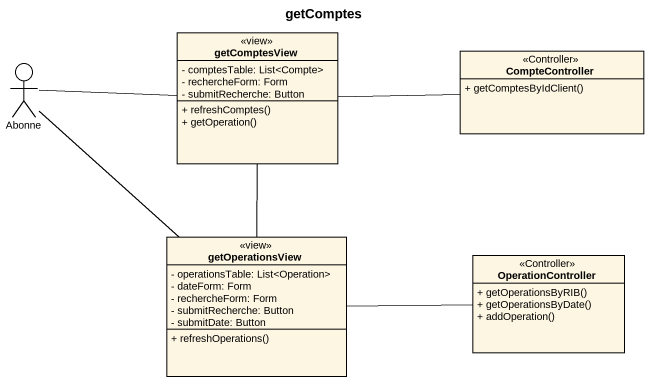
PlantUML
@startuml
title getComptes
allowmixing
hide circle
hide empty members
skinparam classAttributeIconSize 0
class getComptesView <<view>> {
  - comptesTable: List<Compte>
  - rechercheForm: Form
  - submitRecherche: Button
  + refreshComptes()
  + getOperation()
}
class CompteController <<Controller>> {
  + getComptesByIdClient()
}
actor Abonne
class getOperationsView <<view>> {
  - operationsTable: List<Operation>
  - dateForm: Form
  - rechercheForm: Form
  - submitRecherche: Button
  - submitDate: Button
  + refreshOperations()
}
class OperationController <<Controller>> {
  + getOperationsByRIB()
  + getOperationsByDate()
  + addOperation()
}
getComptesView -right- CompteController
getComptesView -- getOperationsView
Abonne -right- getComptesView
Abonne -- getOperationsView
getOperationsView -right- OperationController
@enduml
